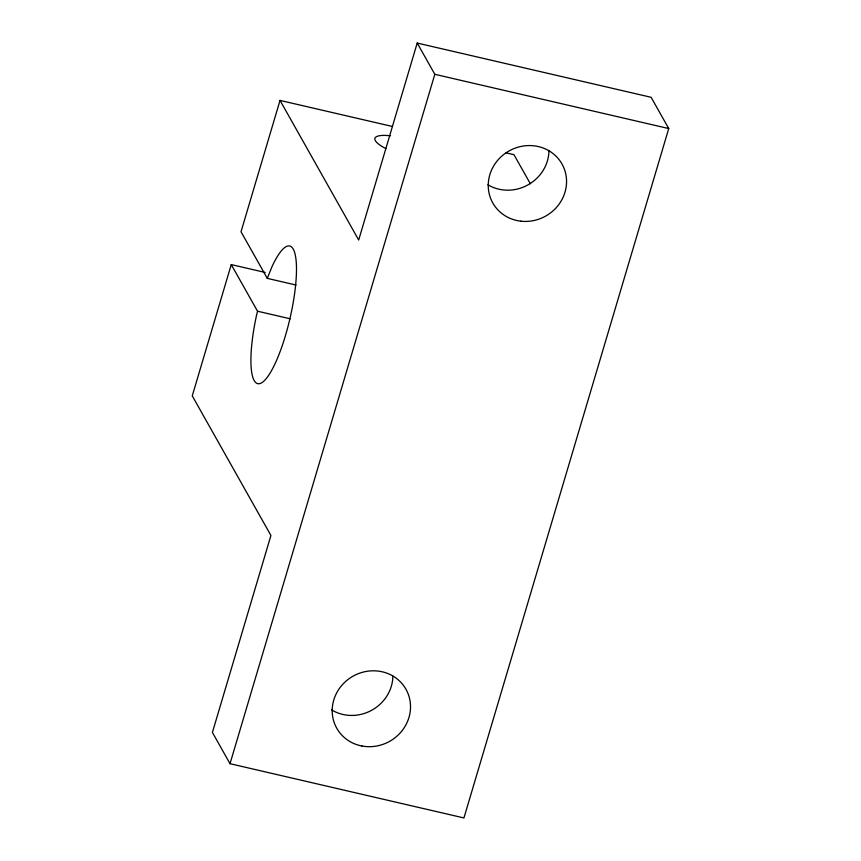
<?xml version="1.0" encoding="UTF-8"?>
<svg xmlns="http://www.w3.org/2000/svg" width="861" height="861" viewBox="0 0 861 861"><rect width="100%" height="100%" fill="white"/><g stroke="black" fill="none" stroke-linecap="round" stroke-linejoin="round"><path stroke-width="1.29" d="M265.231 272.463L231.254 264.585L257.536 311.219L256.492 315.449A70.602 16.671 -76.9 0 0 263.8 381.186A70.602 16.671 -76.9 0 0 296.076 279.836A70.602 16.671 -76.9 0 0 272.054 266.555L267.276 278.361L296.023 285.034M231.254 264.585L192.261 395.866L270.924 535.477L212.409 732.442L230.016 763.696L463.939 817.95L668.739 128.558L651.131 97.304L417.208 43.05L358.693 240.015L280.029 100.414L392.422 126.481M280.029 100.414L241.015 231.76L267.276 278.361M230.016 763.696L434.816 74.304L417.208 43.05M434.816 74.304L668.739 128.558M506.107 152.849L513.952 154.668L530.344 183.748M257.536 311.219L290.211 318.796M392.907 676.057A39.714 37.367 -29.4 0 1 371.715 710.26A39.714 37.367 -29.4 0 1 331.528 709.83M548.952 150.417A39.714 37.367 -29.4 0 1 528.105 184.814A39.714 37.367 -29.4 0 1 487.886 184.771M385.814 148.576A35.301 8.578 16.5 0 1 390.496 135.78M361.921 746.003A39.714 37.367 -29.4 0 0 408.997 696.377A39.714 37.367 -29.4 0 0 343.162 683.871A39.714 37.367 -29.4 0 0 361.921 746.003M520.862 221.191A39.714 37.367 -29.4 0 0 564.106 168.444A39.714 37.367 -29.4 0 0 497.227 160.867A39.714 37.367 -29.4 0 0 520.862 221.191"/></g></svg>
